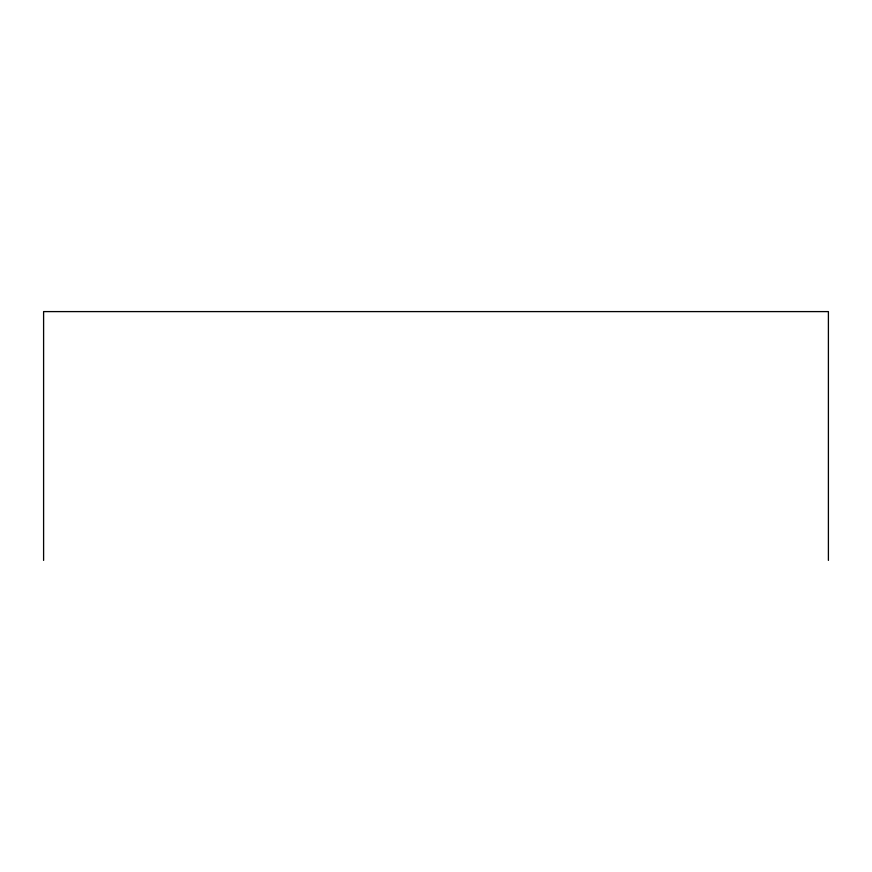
<?xml version="1.0" encoding="UTF-8"?>
<svg xmlns="http://www.w3.org/2000/svg" width="872" height="872" viewBox="0 0 872 872"><rect width="100%" height="100%" fill="white"/><g stroke="black" fill="none" stroke-linecap="round" stroke-linejoin="round"><path stroke-width="1.31" d="M828.4 560.402L828.4 311.598L43.6 311.598L43.6 560.402"/></g></svg>
